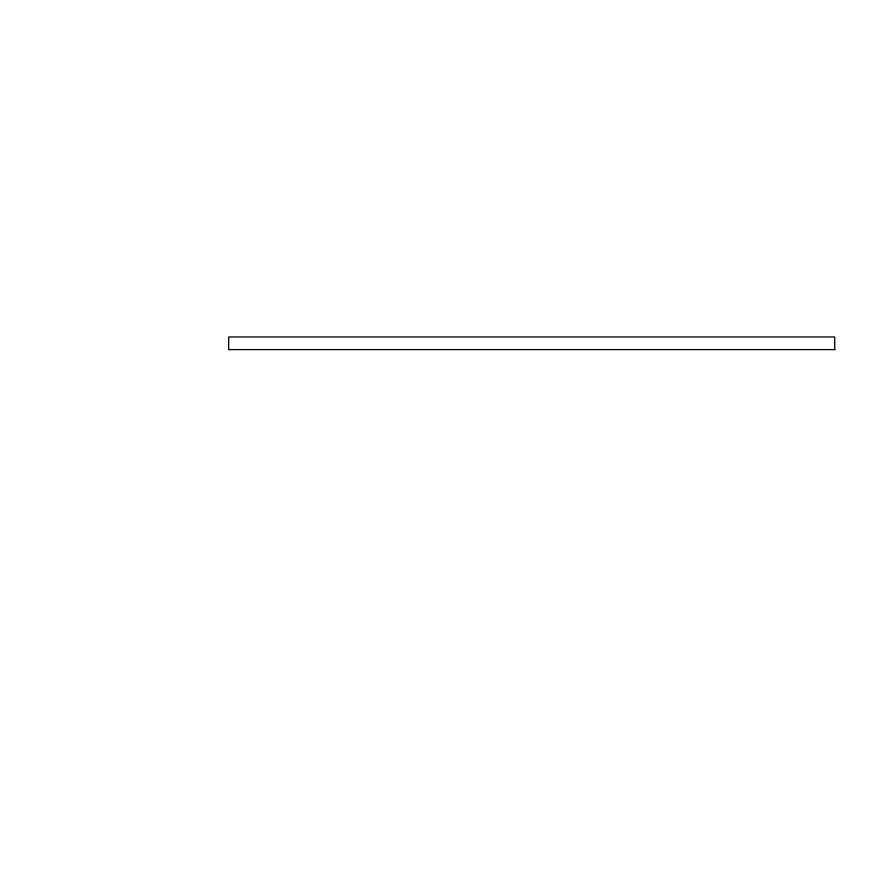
<?xml version="1.0" encoding="UTF-8"?>
<svg xmlns="http://www.w3.org/2000/svg" width="879" height="879" viewBox="0 0 879 879"><rect width="100%" height="100%" fill="white"/><g stroke="black" fill="none" stroke-linecap="round" stroke-linejoin="round"><path stroke-width="1.32" d="M835.05 349.589L228.672 349.589L228.672 336.965L834.698 336.965L834.698 349.589"/></g></svg>
